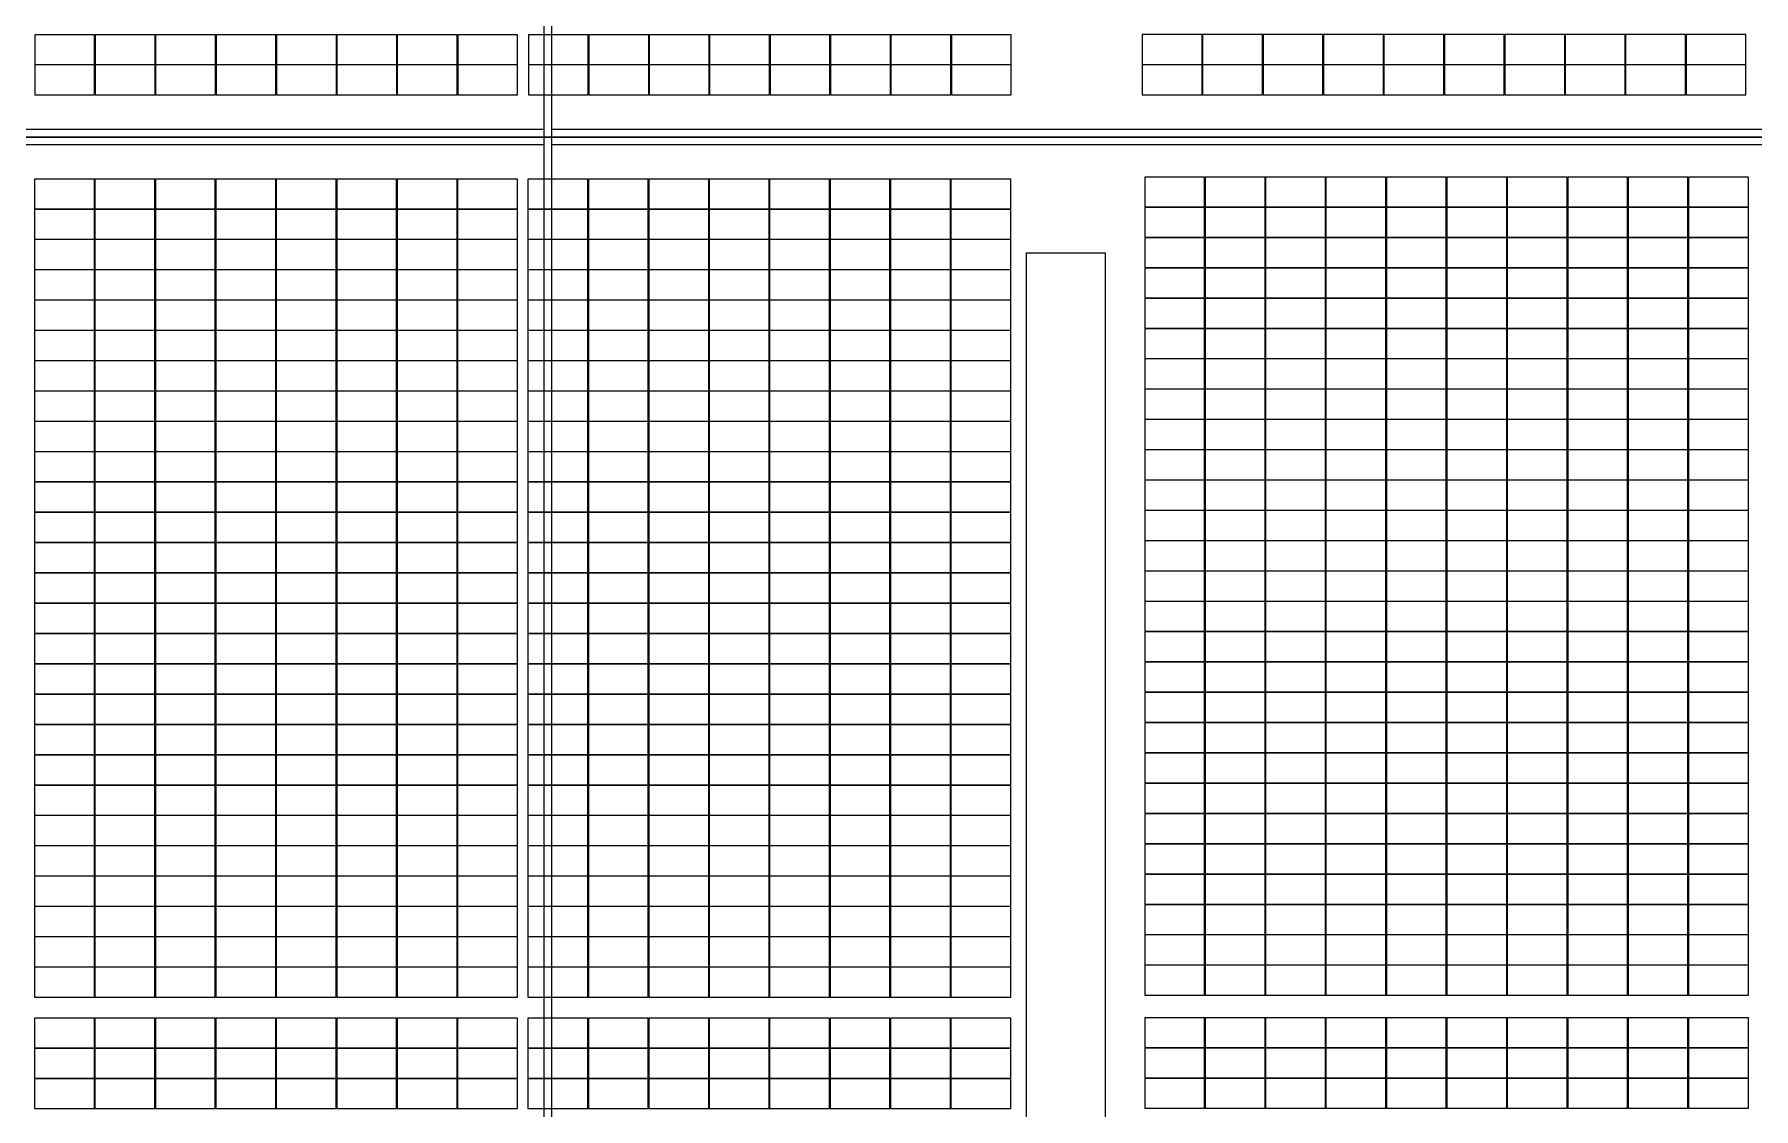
# Model space of a CAD drawing. Header units: millimetres. Extents: x 1218 to 2690, y 1163 to 1758.
# Drawn here: x 1594.9 to 1660.3, y 1378.2 to 1419.1 of the extents above; entities that cross this region are included whole.
import ezdxf

# ---------------------------------------------------------------- set-up
doc = ezdxf.new("R2010")
doc.units = ezdxf.units.MM
for name, color, linetype in [('WALL', 9, 'Continuous'), ('屋脊线', 7, 'ByLayer'), ('组件', 7, 'ByLayer'), ('障碍物', 7, 'ByLayer')]:
    doc.layers.add(name, color=color, linetype=linetype)

# ---------------------------------------------------------------- blocks, each defined once
blk = doc.blocks.new('DT1')
at = {"layer": 'WALL'}
for p, q in [((198909.9, 1944103.7), (406809.9, 1944103.7)), ((407109.9, 1944103.7), (528009.9, 1944103.7))]:
    blk.add_line(p, q, dxfattribs=at)
for points in [[(407109.9, 1865403.7), (407109.9, 2022803.7), (406809.9, 2022803.7), (406809.9, 1865403.7)], [(198909.9, 1944403.7), (406809.9, 1944403.7), (406809.9, 1943803.7), (198909.9, 1943803.7)], [(407109.9, 1944403.7), (528009.9, 1944403.7), (528009.9, 1943803.7), (407109.9, 1943803.7)]]:
    blk.add_lwpolyline(points, close=True, dxfattribs=at)
blk.add_lwpolyline([(428159.9, 1939703.7), (428159.9, 1873903.7), (425159.9, 1873903.7), (425159.9, 1939703.7), (428159.9, 1939703.7)], dxfattribs=at)
blk = doc.blocks.new('*U583')
at = {"layer": '屋脊线', "color": 30}
blk.add_line((582600, 0, 16000), (-582600, 0, 16000), dxfattribs=at)
at = {"flags": 1}
for tag in ['unit_id', 'unit_name']:
    blk.add_attdef(tag, (0, 0), '', height=2.5, dxfattribs=at)
blk = doc.blocks.new('*U584')
at = {"color": 0}
blk.add_polyline3d([(0, 0, 0), (227.8, 0, 0), (227.8, 113.3, 5.8), (0, 113.3, 5.8)], close=True, dxfattribs=at)
at = {"flags": 1}
for tag in ['mounting-hole-spacing1', 'mounting-hole-spacing2', 'module-material', 'vmpo', 'voco', 'silicon-material', 'panel-length', 'panel-width', 'panel-height', 'userid', 'theme', 'note', 'name', 'pmax', 'company-name', 'id', 'impo', 'isco']:
    blk.add_attdef(tag, (0, 0), '', height=2.5, dxfattribs=at)
blk = doc.blocks.new('*U585')
at = {"layer": '组件', "color": 5}
for p in [(-27332.2, -272.9, 1596.1), (-27102.4, -272.9, 1596.1), (-26872.6, -272.9, 1596.1), (-26642.8, -272.9, 1596.1), (-26413, -272.9, 1596.1), (-26183.2, -272.9, 1596.1), (-25953.4, -272.9, 1596.1), (-25723.6, -272.9, 1596.1), (-25455.8, -272.9, 1596.1), (-25226, -272.9, 1596.1), (-24996.2, -272.9, 1596.1), (-24766.4, -272.9, 1596.1), (-27332.2, -388.2, 1590.3), (-27102.4, -388.2, 1590.3), (-26872.6, -388.2, 1590.3), (-26642.8, -388.2, 1590.3), (-26413, -388.2, 1590.3), (-26183.2, -388.2, 1590.3), (-25953.4, -388.2, 1590.3), (-25723.6, -388.2, 1590.3), (-25455.8, -388.2, 1590.3), (-25226, -388.2, 1590.3), (-24996.2, -388.2, 1590.3), (-24766.4, -388.2, 1590.3), (-27332.2, -503.4, 1584.4), (-27102.4, -503.4, 1584.4), (-26872.6, -503.4, 1584.4), (-26642.8, -503.4, 1584.4), (-26413, -503.4, 1584.4), (-26183.2, -503.4, 1584.4), (-25953.4, -503.4, 1584.4), (-25723.6, -503.4, 1584.4), (-25455.8, -503.4, 1584.4), (-25226, -503.4, 1584.4), (-24996.2, -503.4, 1584.4), (-24766.4, -503.4, 1584.4), (-27332.2, -618.7, 1578.6), (-27102.4, -618.7, 1578.6), (-26872.6, -618.7, 1578.6), (-26642.8, -618.7, 1578.6), (-26413, -618.7, 1578.6), (-26183.2, -618.7, 1578.6), (-25953.4, -618.7, 1578.6), (-25723.6, -618.7, 1578.6), (-25455.8, -618.7, 1578.6), (-25226, -618.7, 1578.6), (-24996.2, -618.7, 1578.6), (-24766.4, -618.7, 1578.6), (-27332.2, -733.9, 1572.7), (-27102.4, -733.9, 1572.7), (-26872.6, -733.9, 1572.7), (-26642.8, -733.9, 1572.7), (-26413, -733.9, 1572.7), (-26183.2, -733.9, 1572.7), (-25953.4, -733.9, 1572.7), (-25723.6, -733.9, 1572.7), (-25455.8, -733.9, 1572.7), (-25226, -733.9, 1572.7), (-24996.2, -733.9, 1572.7), (-24766.4, -733.9, 1572.7), (-27332.2, -849.2, 1566.9), (-27102.4, -849.2, 1566.9), (-26872.6, -849.2, 1566.9), (-26642.8, -849.2, 1566.9), (-26413, -849.2, 1566.9), (-26183.2, -849.2, 1566.9), (-25953.4, -849.2, 1566.9), (-25723.6, -849.2, 1566.9), (-25455.8, -849.2, 1566.9), (-25226, -849.2, 1566.9), (-24996.2, -849.2, 1566.9), (-24766.4, -849.2, 1566.9), (-27332.2, -964.4, 1561), (-27102.4, -964.4, 1561), (-26872.6, -964.4, 1561), (-26642.8, -964.4, 1561), (-26413, -964.4, 1561), (-26183.2, -964.4, 1561), (-25953.4, -964.4, 1561), (-25723.6, -964.4, 1561), (-25455.8, -964.4, 1561), (-25226, -964.4, 1561), (-24996.2, -964.4, 1561), (-24766.4, -964.4, 1561), (-27332.2, -1079.7, 1555.1), (-27102.4, -1079.7, 1555.1), (-26872.6, -1079.7, 1555.1), (-26642.8, -1079.7, 1555.1), (-26413, -1079.7, 1555.1), (-26183.2, -1079.7, 1555.1), (-25953.4, -1079.7, 1555.1), (-25723.6, -1079.7, 1555.1), (-25455.8, -1079.7, 1555.1), (-25226, -1079.7, 1555.1), (-24996.2, -1079.7, 1555.1), (-24766.4, -1079.7, 1555.1), (-27332.2, -1194.9, 1549.3), (-27102.4, -1194.9, 1549.3), (-26872.6, -1194.9, 1549.3), (-26642.8, -1194.9, 1549.3), (-26413, -1194.9, 1549.3), (-26183.2, -1194.9, 1549.3), (-25953.4, -1194.9, 1549.3), (-25723.6, -1194.9, 1549.3), (-25455.8, -1194.9, 1549.3), (-25226, -1194.9, 1549.3), (-24996.2, -1194.9, 1549.3), (-24766.4, -1194.9, 1549.3), (-27332.2, -1310.2, 1543.4), (-27102.4, -1310.2, 1543.4), (-26872.6, -1310.2, 1543.4), (-26642.8, -1310.2, 1543.4), (-26413, -1310.2, 1543.4), (-26183.2, -1310.2, 1543.4), (-25953.4, -1310.2, 1543.4), (-25723.6, -1310.2, 1543.4), (-25455.8, -1310.2, 1543.4), (-25226, -1310.2, 1543.4), (-24996.2, -1310.2, 1543.4), (-24766.4, -1310.2, 1543.4), (-27332.2, -1425.4, 1537.6), (-27102.4, -1425.4, 1537.6), (-26872.6, -1425.4, 1537.6), (-26642.8, -1425.4, 1537.6), (-26413, -1425.4, 1537.6), (-26183.2, -1425.4, 1537.6), (-25953.4, -1425.4, 1537.6), (-25723.6, -1425.4, 1537.6), (-25455.8, -1425.4, 1537.6), (-25226, -1425.4, 1537.6), (-24996.2, -1425.4, 1537.6), (-24766.4, -1425.4, 1537.6), (-27332.2, -1540.7, 1531.7), (-27102.4, -1540.7, 1531.7), (-26872.6, -1540.7, 1531.7), (-26642.8, -1540.7, 1531.7), (-26413, -1540.7, 1531.7), (-26183.2, -1540.7, 1531.7), (-25953.4, -1540.7, 1531.7), (-25723.6, -1540.7, 1531.7), (-25455.8, -1540.7, 1531.7), (-25226, -1540.7, 1531.7), (-24996.2, -1540.7, 1531.7), (-24766.4, -1540.7, 1531.7), (-27332.2, -1655.9, 1525.8), (-27102.4, -1655.9, 1525.8), (-26872.6, -1655.9, 1525.8), (-26642.8, -1655.9, 1525.8), (-26413, -1655.9, 1525.8), (-26183.2, -1655.9, 1525.8), (-25953.4, -1655.9, 1525.8), (-25723.6, -1655.9, 1525.8), (-25455.8, -1655.9, 1525.8), (-25226, -1655.9, 1525.8), (-24996.2, -1655.9, 1525.8), (-24766.4, -1655.9, 1525.8), (-27332.2, -1771.2, 1520), (-27102.4, -1771.2, 1520), (-26872.6, -1771.2, 1520), (-26642.8, -1771.2, 1520), (-26413, -1771.2, 1520), (-26183.2, -1771.2, 1520), (-25953.4, -1771.2, 1520), (-25723.6, -1771.2, 1520), (-25455.8, -1771.2, 1520), (-25226, -1771.2, 1520), (-24996.2, -1771.2, 1520), (-24766.4, -1771.2, 1520), (-27332.2, -1886.4, 1514.1), (-27102.4, -1886.4, 1514.1), (-26872.6, -1886.4, 1514.1), (-26642.8, -1886.4, 1514.1), (-26413, -1886.4, 1514.1), (-26183.2, -1886.4, 1514.1), (-25953.4, -1886.4, 1514.1), (-25723.6, -1886.4, 1514.1), (-25455.8, -1886.4, 1514.1), (-25226, -1886.4, 1514.1), (-24996.2, -1886.4, 1514.1), (-24766.4, -1886.4, 1514.1), (-27332.2, -2001.7, 1508.3), (-27102.4, -2001.7, 1508.3), (-26872.6, -2001.7, 1508.3), (-26642.8, -2001.7, 1508.3), (-26413, -2001.7, 1508.3), (-26183.2, -2001.7, 1508.3), (-25953.4, -2001.7, 1508.3), (-25723.6, -2001.7, 1508.3), (-25455.8, -2001.7, 1508.3), (-25226, -2001.7, 1508.3), (-24996.2, -2001.7, 1508.3), (-24766.4, -2001.7, 1508.3), (-27332.2, -2116.9, 1502.4), (-27102.4, -2116.9, 1502.4), (-26872.6, -2116.9, 1502.4), (-26642.8, -2116.9, 1502.4), (-26413, -2116.9, 1502.4), (-26183.2, -2116.9, 1502.4), (-25953.4, -2116.9, 1502.4), (-25723.6, -2116.9, 1502.4), (-25455.8, -2116.9, 1502.4), (-25226, -2116.9, 1502.4), (-24996.2, -2116.9, 1502.4), (-24766.4, -2116.9, 1502.4), (-27332.2, -2232.2, 1496.6), (-27102.4, -2232.2, 1496.6), (-26872.6, -2232.2, 1496.6), (-26642.8, -2232.2, 1496.6), (-26413, -2232.2, 1496.6), (-26183.2, -2232.2, 1496.6), (-25953.4, -2232.2, 1496.6), (-25723.6, -2232.2, 1496.6), (-25455.8, -2232.2, 1496.6), (-25226, -2232.2, 1496.6), (-24996.2, -2232.2, 1496.6), (-24766.4, -2232.2, 1496.6), (-27332.2, -2347.5, 1490.7), (-27102.4, -2347.5, 1490.7), (-26872.6, -2347.5, 1490.7), (-26642.8, -2347.5, 1490.7), (-26413, -2347.5, 1490.7), (-26183.2, -2347.5, 1490.7), (-25953.4, -2347.5, 1490.7), (-25723.6, -2347.5, 1490.7), (-25455.8, -2347.5, 1490.7), (-25226, -2347.5, 1490.7), (-24996.2, -2347.5, 1490.7), (-24766.4, -2347.5, 1490.7), (-27332.2, -2462.7, 1484.8), (-27102.4, -2462.7, 1484.8), (-26872.6, -2462.7, 1484.8), (-26642.8, -2462.7, 1484.8), (-26413, -2462.7, 1484.8), (-26183.2, -2462.7, 1484.8), (-25953.4, -2462.7, 1484.8), (-25723.6, -2462.7, 1484.8), (-25455.8, -2462.7, 1484.8), (-25226, -2462.7, 1484.8), (-24996.2, -2462.7, 1484.8), (-24766.4, -2462.7, 1484.8), (-27332.2, -2578, 1479), (-27102.4, -2578, 1479), (-26872.6, -2578, 1479), (-26642.8, -2578, 1479), (-26413, -2578, 1479), (-26183.2, -2578, 1479), (-25953.4, -2578, 1479), (-25723.6, -2578, 1479), (-25455.8, -2578, 1479), (-25226, -2578, 1479), (-24996.2, -2578, 1479), (-24766.4, -2578, 1479), (-27332.2, -2693.2, 1473.1), (-27102.4, -2693.2, 1473.1), (-26872.6, -2693.2, 1473.1), (-26642.8, -2693.2, 1473.1), (-26413, -2693.2, 1473.1), (-26183.2, -2693.2, 1473.1), (-25953.4, -2693.2, 1473.1), (-25723.6, -2693.2, 1473.1), (-25455.8, -2693.2, 1473.1), (-25226, -2693.2, 1473.1), (-24996.2, -2693.2, 1473.1), (-24766.4, -2693.2, 1473.1), (-27332.2, -2808.5, 1467.3), (-27102.4, -2808.5, 1467.3), (-26872.6, -2808.5, 1467.3), (-26642.8, -2808.5, 1467.3), (-26413, -2808.5, 1467.3), (-26183.2, -2808.5, 1467.3), (-25953.4, -2808.5, 1467.3), (-25723.6, -2808.5, 1467.3), (-25455.8, -2808.5, 1467.3), (-25226, -2808.5, 1467.3), (-24996.2, -2808.5, 1467.3), (-24766.4, -2808.5, 1467.3), (-27332.2, -2923.7, 1461.4), (-27102.4, -2923.7, 1461.4), (-26872.6, -2923.7, 1461.4), (-26642.8, -2923.7, 1461.4), (-26413, -2923.7, 1461.4), (-26183.2, -2923.7, 1461.4), (-25953.4, -2923.7, 1461.4), (-25723.6, -2923.7, 1461.4), (-25455.8, -2923.7, 1461.4), (-25226, -2923.7, 1461.4), (-24996.2, -2923.7, 1461.4), (-24766.4, -2923.7, 1461.4), (-27332.2, -3039, 1455.5), (-27102.4, -3039, 1455.5), (-26872.6, -3039, 1455.5), (-26642.8, -3039, 1455.5), (-26413, -3039, 1455.5), (-26183.2, -3039, 1455.5), (-25953.4, -3039, 1455.5), (-25723.6, -3039, 1455.5), (-25455.8, -3039, 1455.5), (-25226, -3039, 1455.5), (-24996.2, -3039, 1455.5), (-24766.4, -3039, 1455.5), (-27332.2, -3154.2, 1449.7), (-27102.4, -3154.2, 1449.7), (-26872.6, -3154.2, 1449.7), (-26642.8, -3154.2, 1449.7), (-26413, -3154.2, 1449.7), (-26183.2, -3154.2, 1449.7), (-25953.4, -3154.2, 1449.7), (-25723.6, -3154.2, 1449.7), (-25455.8, -3154.2, 1449.7), (-25226, -3154.2, 1449.7), (-24996.2, -3154.2, 1449.7), (-24766.4, -3154.2, 1449.7), (-27332.2, -3269.5, 1443.8), (-27102.4, -3269.5, 1443.8), (-26872.6, -3269.5, 1443.8), (-26642.8, -3269.5, 1443.8), (-26413, -3269.5, 1443.8), (-26183.2, -3269.5, 1443.8), (-25953.4, -3269.5, 1443.8), (-25723.6, -3269.5, 1443.8), (-25455.8, -3269.5, 1443.8), (-25226, -3269.5, 1443.8), (-24996.2, -3269.5, 1443.8), (-24766.4, -3269.5, 1443.8), (-27102.4, -3462.7, 1434), (-26872.6, -3462.7, 1434), (-26642.8, -3462.7, 1434), (-26413, -3462.7, 1434), (-26183.2, -3462.7, 1434), (-25953.4, -3462.7, 1434), (-25723.6, -3462.7, 1434), (-25455.8, -3462.7, 1434), (-25226, -3462.7, 1434), (-24996.2, -3462.7, 1434), (-27102.4, -3577.9, 1428.2), (-26872.6, -3577.9, 1428.2), (-26642.8, -3577.9, 1428.2), (-26413, -3577.9, 1428.2), (-26183.2, -3577.9, 1428.2), (-25953.4, -3577.9, 1428.2), (-25723.6, -3577.9, 1428.2), (-25455.8, -3577.9, 1428.2), (-25226, -3577.9, 1428.2), (-24996.2, -3577.9, 1428.2), (-27102.4, -3693.2, 1422.3), (-26872.6, -3693.2, 1422.3), (-26642.8, -3693.2, 1422.3), (-26413, -3693.2, 1422.3), (-26183.2, -3693.2, 1422.3), (-25953.4, -3693.2, 1422.3), (-25723.6, -3693.2, 1422.3), (-25455.8, -3693.2, 1422.3), (-25226, -3693.2, 1422.3), (-24996.2, -3693.2, 1422.3)]:
    blk.add_blockref('*U584', p, dxfattribs=at)
at = {"layer": '组件', "color": 202}
for p in [(-24536.6, -272.9, 1596.1), (-24306.8, -272.9, 1596.1), (-24077, -272.9, 1596.1), (-23847.2, -272.9, 1596.1), (-23110.2, -265.6, 1596.5), (-22880.4, -265.6, 1596.5), (-22650.6, -265.6, 1596.5), (-22420.8, -265.6, 1596.5), (-22191, -265.6, 1596.5), (-21961.2, -265.6, 1596.5), (-24536.6, -388.2, 1590.3), (-24306.8, -388.2, 1590.3), (-24077, -388.2, 1590.3), (-23847.2, -388.2, 1590.3), (-23110.2, -380.9, 1590.7), (-22880.4, -380.9, 1590.7), (-22650.6, -380.9, 1590.7), (-22420.8, -380.9, 1590.7), (-22191, -380.9, 1590.7), (-21961.2, -380.9, 1590.7), (-24536.6, -503.4, 1584.4), (-24306.8, -503.4, 1584.4), (-24077, -503.4, 1584.4), (-23847.2, -503.4, 1584.4), (-23110.2, -496.1, 1584.8), (-22880.4, -496.1, 1584.8), (-22650.6, -496.1, 1584.8), (-22420.8, -496.1, 1584.8), (-22191, -496.1, 1584.8), (-21961.2, -496.1, 1584.8), (-24536.6, -618.7, 1578.6), (-24306.8, -618.7, 1578.6), (-24077, -618.7, 1578.6), (-23847.2, -618.7, 1578.6), (-23110.2, -611.4, 1578.9), (-22880.4, -611.4, 1578.9), (-22650.6, -611.4, 1578.9), (-22420.8, -611.4, 1578.9), (-22191, -611.4, 1578.9), (-21961.2, -611.4, 1578.9), (-24536.6, -733.9, 1572.7), (-24306.8, -733.9, 1572.7), (-24077, -733.9, 1572.7), (-23847.2, -733.9, 1572.7), (-23110.2, -726.6, 1573.1), (-22880.4, -726.6, 1573.1), (-22650.6, -726.6, 1573.1), (-22420.8, -726.6, 1573.1), (-22191, -726.6, 1573.1), (-21961.2, -726.6, 1573.1), (-24536.6, -849.2, 1566.9), (-24306.8, -849.2, 1566.9), (-24077, -849.2, 1566.9), (-23847.2, -849.2, 1566.9), (-23110.2, -841.9, 1567.2), (-22880.4, -841.9, 1567.2), (-22650.6, -841.9, 1567.2), (-22420.8, -841.9, 1567.2), (-22191, -841.9, 1567.2), (-21961.2, -841.9, 1567.2), (-23110.2, -957.1, 1561.4), (-22880.4, -957.1, 1561.4), (-22650.6, -957.1, 1561.4), (-22420.8, -957.1, 1561.4), (-22191, -957.1, 1561.4), (-21961.2, -957.1, 1561.4), (-24536.6, -964.4, 1561), (-24306.8, -964.4, 1561), (-24077, -964.4, 1561), (-23847.2, -964.4, 1561), (-24536.6, -1079.7, 1555.1), (-24306.8, -1079.7, 1555.1), (-24077, -1079.7, 1555.1), (-23847.2, -1079.7, 1555.1), (-23110.2, -1072.4, 1555.5), (-22880.4, -1072.4, 1555.5), (-22650.6, -1072.4, 1555.5), (-22420.8, -1072.4, 1555.5), (-22191, -1072.4, 1555.5), (-21961.2, -1072.4, 1555.5), (-24536.6, -1194.9, 1549.3), (-24306.8, -1194.9, 1549.3), (-24077, -1194.9, 1549.3), (-23847.2, -1194.9, 1549.3), (-23110.2, -1187.6, 1549.7), (-22880.4, -1187.6, 1549.7), (-22650.6, -1187.6, 1549.7), (-22420.8, -1187.6, 1549.7), (-22191, -1187.6, 1549.7), (-21961.2, -1187.6, 1549.7), (-24536.6, -1310.2, 1543.4), (-24306.8, -1310.2, 1543.4), (-24077, -1310.2, 1543.4), (-23847.2, -1310.2, 1543.4), (-23110.2, -1302.9, 1543.8), (-22880.4, -1302.9, 1543.8), (-22650.6, -1302.9, 1543.8), (-22420.8, -1302.9, 1543.8), (-22191, -1302.9, 1543.8), (-21961.2, -1302.9, 1543.8), (-23110.2, -1418.1, 1537.9), (-22880.4, -1418.1, 1537.9), (-22650.6, -1418.1, 1537.9), (-22420.8, -1418.1, 1537.9), (-22191, -1418.1, 1537.9), (-21961.2, -1418.1, 1537.9), (-24536.6, -1425.4, 1537.6), (-24306.8, -1425.4, 1537.6), (-24077, -1425.4, 1537.6), (-23847.2, -1425.4, 1537.6), (-24536.6, -1540.7, 1531.7), (-24306.8, -1540.7, 1531.7), (-24077, -1540.7, 1531.7), (-23847.2, -1540.7, 1531.7), (-23110.2, -1533.4, 1532.1), (-22880.4, -1533.4, 1532.1), (-22650.6, -1533.4, 1532.1), (-22420.8, -1533.4, 1532.1), (-22191, -1533.4, 1532.1), (-21961.2, -1533.4, 1532.1), (-24536.6, -1655.9, 1525.8), (-24306.8, -1655.9, 1525.8), (-24077, -1655.9, 1525.8), (-23847.2, -1655.9, 1525.8), (-23110.2, -1648.7, 1526.2), (-22880.4, -1648.7, 1526.2), (-22650.6, -1648.7, 1526.2), (-22420.8, -1648.7, 1526.2), (-22191, -1648.7, 1526.2), (-21961.2, -1648.7, 1526.2), (-24536.6, -1771.2, 1520), (-24306.8, -1771.2, 1520), (-24077, -1771.2, 1520), (-23847.2, -1771.2, 1520), (-23110.2, -1763.9, 1520.4), (-22880.4, -1763.9, 1520.4), (-22650.6, -1763.9, 1520.4), (-22420.8, -1763.9, 1520.4), (-22191, -1763.9, 1520.4), (-21961.2, -1763.9, 1520.4), (-24536.6, -1886.4, 1514.1), (-24306.8, -1886.4, 1514.1), (-24077, -1886.4, 1514.1), (-23847.2, -1886.4, 1514.1), (-23110.2, -1879.2, 1514.5), (-22880.4, -1879.2, 1514.5), (-22650.6, -1879.2, 1514.5), (-22420.8, -1879.2, 1514.5), (-22191, -1879.2, 1514.5), (-21961.2, -1879.2, 1514.5), (-24536.6, -2001.7, 1508.3), (-24306.8, -2001.7, 1508.3), (-24077, -2001.7, 1508.3), (-23847.2, -2001.7, 1508.3), (-23110.2, -1994.4, 1508.6), (-22880.4, -1994.4, 1508.6), (-22650.6, -1994.4, 1508.6), (-22420.8, -1994.4, 1508.6), (-22191, -1994.4, 1508.6), (-21961.2, -1994.4, 1508.6), (-24536.6, -2116.9, 1502.4), (-24306.8, -2116.9, 1502.4), (-24077, -2116.9, 1502.4), (-23847.2, -2116.9, 1502.4), (-23110.2, -2109.7, 1502.8), (-22880.4, -2109.7, 1502.8), (-22650.6, -2109.7, 1502.8), (-22420.8, -2109.7, 1502.8), (-22191, -2109.7, 1502.8), (-21961.2, -2109.7, 1502.8), (-24536.6, -2232.2, 1496.6), (-24306.8, -2232.2, 1496.6), (-24077, -2232.2, 1496.6), (-23847.2, -2232.2, 1496.6), (-23110.2, -2224.9, 1496.9), (-22880.4, -2224.9, 1496.9), (-22650.6, -2224.9, 1496.9), (-22420.8, -2224.9, 1496.9), (-22191, -2224.9, 1496.9), (-21961.2, -2224.9, 1496.9), (-24536.6, -2347.5, 1490.7), (-24306.8, -2347.5, 1490.7), (-24077, -2347.5, 1490.7), (-23847.2, -2347.5, 1490.7), (-23110.2, -2340.2, 1491.1), (-22880.4, -2340.2, 1491.1), (-22650.6, -2340.2, 1491.1), (-22420.8, -2340.2, 1491.1), (-22191, -2340.2, 1491.1), (-21961.2, -2340.2, 1491.1), (-24536.6, -2462.7, 1484.8), (-24306.8, -2462.7, 1484.8), (-24077, -2462.7, 1484.8), (-23847.2, -2462.7, 1484.8), (-23110.2, -2455.4, 1485.2), (-22880.4, -2455.4, 1485.2), (-22650.6, -2455.4, 1485.2), (-22420.8, -2455.4, 1485.2), (-22191, -2455.4, 1485.2), (-21961.2, -2455.4, 1485.2), (-24536.6, -2578, 1479), (-24306.8, -2578, 1479), (-24077, -2578, 1479), (-23847.2, -2578, 1479), (-23110.2, -2570.7, 1479.3), (-22880.4, -2570.7, 1479.3), (-22650.6, -2570.7, 1479.3), (-22420.8, -2570.7, 1479.3), (-22191, -2570.7, 1479.3), (-21961.2, -2570.7, 1479.3), (-24536.6, -2693.2, 1473.1), (-24306.8, -2693.2, 1473.1), (-24077, -2693.2, 1473.1), (-23847.2, -2693.2, 1473.1), (-23110.2, -2685.9, 1473.5), (-22880.4, -2685.9, 1473.5), (-22650.6, -2685.9, 1473.5), (-22420.8, -2685.9, 1473.5), (-22191, -2685.9, 1473.5), (-21961.2, -2685.9, 1473.5), (-24536.6, -2808.5, 1467.3), (-24306.8, -2808.5, 1467.3), (-24077, -2808.5, 1467.3), (-23847.2, -2808.5, 1467.3), (-23110.2, -2801.2, 1467.6), (-22880.4, -2801.2, 1467.6), (-22650.6, -2801.2, 1467.6), (-22420.8, -2801.2, 1467.6), (-22191, -2801.2, 1467.6), (-21961.2, -2801.2, 1467.6), (-24536.6, -2923.7, 1461.4), (-24306.8, -2923.7, 1461.4), (-24077, -2923.7, 1461.4), (-23847.2, -2923.7, 1461.4), (-23110.2, -2916.4, 1461.8), (-22880.4, -2916.4, 1461.8), (-22650.6, -2916.4, 1461.8), (-22420.8, -2916.4, 1461.8), (-22191, -2916.4, 1461.8), (-21961.2, -2916.4, 1461.8), (-24536.6, -3039, 1455.5), (-24306.8, -3039, 1455.5), (-24077, -3039, 1455.5), (-23847.2, -3039, 1455.5), (-23110.2, -3031.7, 1455.9), (-22880.4, -3031.7, 1455.9), (-22650.6, -3031.7, 1455.9), (-22420.8, -3031.7, 1455.9), (-22191, -3031.7, 1455.9), (-21961.2, -3031.7, 1455.9), (-24536.6, -3154.2, 1449.7), (-24306.8, -3154.2, 1449.7), (-24077, -3154.2, 1449.7), (-23847.2, -3154.2, 1449.7), (-23110.2, -3146.9, 1450.1), (-22880.4, -3146.9, 1450.1), (-22650.6, -3146.9, 1450.1), (-22420.8, -3146.9, 1450.1), (-22191, -3146.9, 1450.1), (-21961.2, -3146.9, 1450.1), (-24536.6, -3269.5, 1443.8), (-24306.8, -3269.5, 1443.8), (-24077, -3269.5, 1443.8), (-23847.2, -3269.5, 1443.8), (-23110.2, -3262.2, 1444.2), (-22880.4, -3262.2, 1444.2), (-22650.6, -3262.2, 1444.2), (-22420.8, -3262.2, 1444.2), (-22191, -3262.2, 1444.2), (-21961.2, -3262.2, 1444.2), (-24766.4, -3462.7, 1434), (-24536.6, -3462.7, 1434), (-24306.8, -3462.7, 1434), (-24077, -3462.7, 1434), (-23847.2, -3462.7, 1434), (-23110.2, -3461.6, 1434.1), (-22880.4, -3461.6, 1434.1), (-22650.6, -3461.6, 1434.1), (-22420.8, -3461.6, 1434.1), (-22191, -3461.6, 1434.1), (-21961.2, -3461.6, 1434.1), (-24766.4, -3577.9, 1428.2), (-24536.6, -3577.9, 1428.2), (-24306.8, -3577.9, 1428.2), (-24077, -3577.9, 1428.2), (-23847.2, -3577.9, 1428.2), (-23110.2, -3576.9, 1428.2), (-22880.4, -3576.9, 1428.2), (-22650.6, -3576.9, 1428.2), (-22420.8, -3576.9, 1428.2), (-22191, -3576.9, 1428.2), (-21961.2, -3576.9, 1428.2), (-24766.4, -3693.2, 1422.3), (-24536.6, -3693.2, 1422.3), (-24306.8, -3693.2, 1422.3), (-24077, -3693.2, 1422.3), (-23847.2, -3693.2, 1422.3), (-23110.2, -3692.1, 1422.4), (-22880.4, -3692.1, 1422.4), (-22650.6, -3692.1, 1422.4), (-22420.8, -3692.1, 1422.4), (-22191, -3692.1, 1422.4), (-21961.2, -3692.1, 1422.4)]:
    blk.add_blockref('*U584', p, dxfattribs=at)
at = {"layer": '组件', "color": 60}
for p in [(-21731.4, -265.6, 1596.5), (-21501.6, -265.6, 1596.5), (-21271.8, -265.6, 1596.5), (-21042, -265.6, 1596.5), (-21731.4, -380.9, 1590.7), (-21501.6, -380.9, 1590.7), (-21271.8, -380.9, 1590.7), (-21042, -380.9, 1590.7), (-21731.4, -496.1, 1584.8), (-21501.6, -496.1, 1584.8), (-21271.8, -496.1, 1584.8), (-21042, -496.1, 1584.8), (-21731.4, -611.4, 1578.9), (-21501.6, -611.4, 1578.9), (-21271.8, -611.4, 1578.9), (-21042, -611.4, 1578.9), (-21731.4, -726.6, 1573.1), (-21501.6, -726.6, 1573.1), (-21271.8, -726.6, 1573.1), (-21042, -726.6, 1573.1), (-21731.4, -841.9, 1567.2), (-21501.6, -841.9, 1567.2), (-21271.8, -841.9, 1567.2), (-21042, -841.9, 1567.2), (-21731.4, -957.1, 1561.4), (-21501.6, -957.1, 1561.4), (-21271.8, -957.1, 1561.4), (-21042, -957.1, 1561.4), (-21731.4, -1072.4, 1555.5), (-21501.6, -1072.4, 1555.5), (-21271.8, -1072.4, 1555.5), (-21042, -1072.4, 1555.5), (-21731.4, -1187.6, 1549.7), (-21501.6, -1187.6, 1549.7), (-21271.8, -1187.6, 1549.7), (-21042, -1187.6, 1549.7), (-21731.4, -1302.9, 1543.8), (-21501.6, -1302.9, 1543.8), (-21271.8, -1302.9, 1543.8), (-21042, -1302.9, 1543.8), (-21731.4, -1418.1, 1537.9), (-21501.6, -1418.1, 1537.9), (-21271.8, -1418.1, 1537.9), (-21042, -1418.1, 1537.9), (-21731.4, -1533.4, 1532.1), (-21501.6, -1533.4, 1532.1), (-21271.8, -1533.4, 1532.1), (-21042, -1533.4, 1532.1), (-21731.4, -1648.7, 1526.2), (-21501.6, -1648.7, 1526.2), (-21271.8, -1648.7, 1526.2), (-21042, -1648.7, 1526.2), (-21731.4, -1763.9, 1520.4), (-21501.6, -1763.9, 1520.4), (-21271.8, -1763.9, 1520.4), (-21042, -1763.9, 1520.4), (-21731.4, -1879.2, 1514.5), (-21501.6, -1879.2, 1514.5), (-21271.8, -1879.2, 1514.5), (-21042, -1879.2, 1514.5), (-21731.4, -1994.4, 1508.6), (-21501.6, -1994.4, 1508.6), (-21271.8, -1994.4, 1508.6), (-21042, -1994.4, 1508.6), (-21731.4, -2109.7, 1502.8), (-21501.6, -2109.7, 1502.8), (-21271.8, -2109.7, 1502.8), (-21042, -2109.7, 1502.8), (-21731.4, -2224.9, 1496.9), (-21501.6, -2224.9, 1496.9), (-21271.8, -2224.9, 1496.9), (-21042, -2224.9, 1496.9), (-21731.4, -2340.2, 1491.1), (-21501.6, -2340.2, 1491.1), (-21271.8, -2340.2, 1491.1), (-21042, -2340.2, 1491.1), (-21731.4, -2455.4, 1485.2), (-21501.6, -2455.4, 1485.2), (-21271.8, -2455.4, 1485.2), (-21042, -2455.4, 1485.2), (-21731.4, -2570.7, 1479.3), (-21501.6, -2570.7, 1479.3), (-21271.8, -2570.7, 1479.3), (-21042, -2570.7, 1479.3), (-21731.4, -2685.9, 1473.5), (-21501.6, -2685.9, 1473.5), (-21271.8, -2685.9, 1473.5), (-21042, -2685.9, 1473.5), (-21731.4, -2801.2, 1467.6), (-21501.6, -2801.2, 1467.6), (-21271.8, -2801.2, 1467.6), (-21042, -2801.2, 1467.6), (-21731.4, -2916.4, 1461.8), (-21501.6, -2916.4, 1461.8), (-21271.8, -2916.4, 1461.8), (-21042, -2916.4, 1461.8), (-21731.4, -3031.7, 1455.9), (-21501.6, -3031.7, 1455.9), (-21271.8, -3031.7, 1455.9), (-21042, -3031.7, 1455.9), (-21731.4, -3146.9, 1450.1), (-21501.6, -3146.9, 1450.1), (-21271.8, -3146.9, 1450.1), (-21042, -3146.9, 1450.1), (-21731.4, -3262.2, 1444.2), (-21501.6, -3262.2, 1444.2), (-21271.8, -3262.2, 1444.2), (-21042, -3262.2, 1444.2), (-21731.4, -3461.6, 1434.1), (-21501.6, -3461.6, 1434.1), (-21271.8, -3461.6, 1434.1), (-21042, -3461.6, 1434.1), (-21731.4, -3576.9, 1428.2), (-21501.6, -3576.9, 1428.2), (-21271.8, -3576.9, 1428.2), (-21042, -3576.9, 1428.2), (-21731.4, -3692.1, 1422.4), (-21501.6, -3692.1, 1422.4), (-21271.8, -3692.1, 1422.4), (-21042, -3692.1, 1422.4)]:
    blk.add_blockref('*U584', p, dxfattribs=at)
at = {"layer": '组件', "color": 41}
for p in [(-27332.2, -3462.7, 1434), (-27332.2, -3577.9, 1428.2), (-27332.2, -3693.2, 1422.3)]:
    blk.add_blockref('*U584', p, dxfattribs=at)
at = {"flags": 1}
for tag in ['offset-x', 'offset-y', 'mode', 'tilt', 'azimuth', 'align', 'array-mode', 'panel-x', 'panel-y', 'panel-per-row', 'bracket-type', 'bracket-value', 'row-per-array']:
    blk.add_attdef(tag, (0, 0), '', height=2.5, dxfattribs=at)
blk = doc.blocks.new('*U586')
at = {"color": 0}
blk.add_polyline3d([(0, 0, 0), (-227.8, 0, 0), (-227.8, -113.3, 5.8), (0, -113.3, 5.8)], close=True, dxfattribs=at)
at = {"flags": 1}
for tag in ['mounting-hole-spacing1', 'mounting-hole-spacing2', 'module-material', 'vmpo', 'voco', 'silicon-material', 'panel-length', 'panel-width', 'panel-height', 'userid', 'theme', 'note', 'name', 'pmax', 'company-name', 'id', 'impo', 'isco']:
    blk.add_attdef(tag, (0, 0), '', height=2.5, dxfattribs=at)
blk = doc.blocks.new('*U587')
at = {"layer": '组件', "color": 231}
for p in [(-27103.7, 389.1, 1590.2), (-26873.9, 389.1, 1590.2), (-26644.1, 389.1, 1590.2), (-26414.3, 389.1, 1590.2), (-26184.5, 389.1, 1590.2), (-25954.7, 389.1, 1590.2), (-25724.9, 389.1, 1590.2), (-25495.1, 389.1, 1590.2), (-25226.4, 389.1, 1590.2), (-24996.6, 389.1, 1590.2), (-24766.8, 389.1, 1590.2), (-24537, 389.1, 1590.2), (-24307.2, 389.1, 1590.2), (-24077.4, 389.1, 1590.2), (-23847.6, 389.1, 1590.2), (-23617.8, 389.1, 1590.2), (-22891.8, 389.3, 1590.2), (-22662, 389.3, 1590.2), (-22432.2, 389.3, 1590.2), (-22202.4, 389.3, 1590.2), (-21972.6, 389.3, 1590.2), (-27103.7, 273.9, 1596.1), (-26873.9, 273.9, 1596.1), (-26644.1, 273.9, 1596.1), (-26414.3, 273.9, 1596.1), (-26184.5, 273.9, 1596.1), (-25954.7, 273.9, 1596.1), (-25724.9, 273.9, 1596.1), (-25495.1, 273.9, 1596.1), (-25226.4, 273.9, 1596.1), (-24996.6, 273.9, 1596.1), (-24766.8, 273.9, 1596.1), (-24537, 273.9, 1596.1), (-24307.2, 273.9, 1596.1), (-24077.4, 273.9, 1596.1), (-23847.6, 273.9, 1596.1), (-23617.8, 273.9, 1596.1), (-22891.8, 274, 1596.1), (-22662, 274, 1596.1), (-22432.2, 274, 1596.1), (-22202.4, 274, 1596.1), (-21972.6, 274, 1596.1)]:
    blk.add_blockref('*U586', p, dxfattribs=at)
at = {"layer": '组件', "color": 2}
for p in [(-21742.8, 389.3, 1590.2), (-21513, 389.3, 1590.2), (-21283.2, 389.3, 1590.2), (-21053.4, 389.3, 1590.2), (-20823.6, 389.3, 1590.2), (-21742.8, 274, 1596.1), (-21513, 274, 1596.1), (-21283.2, 274, 1596.1), (-21053.4, 274, 1596.1), (-20823.6, 274, 1596.1)]:
    blk.add_blockref('*U586', p, dxfattribs=at)
at = {"flags": 1}
for tag in ['offset-x', 'offset-y', 'mode', 'tilt', 'azimuth', 'align', 'array-mode', 'panel-x', 'panel-y', 'panel-per-row', 'bracket-type', 'bracket-value', 'row-per-array']:
    blk.add_attdef(tag, (0, 0), '', height=2.5, dxfattribs=at)
blk = doc.blocks.new('*U697')
at = {"layer": '障碍物', "color": 1}
blk.add_polyline3d([(-235600, -4400, 10), (-232600, -4400, 10), (-232600, -70200, 10), (-235600, -70200, 10)], close=True, dxfattribs=at)
at = {"flags": 1}
for tag in ['height', 'shape']:
    blk.add_attdef(tag, (0, 0), '', height=2.5, dxfattribs=at)

msp = doc.modelspace()

# ---------------------------------------------------------------- linework, layer by layer
at = {"layer": '屋脊线', "color": 30, "elevation": 16}
msp.add_lwpolyline([(1285.621, 1415.15), (2450.821, 1415.15)], dxfattribs=at)
at = {"layer": '障碍物', "color": 2, "elevation": 12.3}
msp.add_lwpolyline([(1632.621, 1410.75), (1635.621, 1410.75), (1635.621, 1344.95), (1632.621, 1344.95)], close=True, dxfattribs=at)

# ---------------------------------------------------------------- block references
at = {"xscale": 0.001, "yscale": 0.001, "zscale": 0.001}
msp.add_blockref('DT1', (1207.461, -528.954, 12.3), dxfattribs=at)
at = {"layer": '屋脊线', "xscale": 0.001, "yscale": 0.001, "zscale": 0.001}
msp.add_blockref('*U583', (1868.221, 1415.15), dxfattribs=at)
at = {"layer": '组件', "xscale": 0.01, "yscale": 0.01, "zscale": 0.01}
for name in ['*U587', '*U585']:
    msp.add_blockref(name, (1868.221, 1415.15), dxfattribs=at)
at = {"layer": '障碍物', "xscale": 0.001, "yscale": 0.001, "zscale": 0.001}
msp.add_blockref('*U697', (1868.221, 1415.15), dxfattribs=at)

doc.saveas('drawing.dxf')
